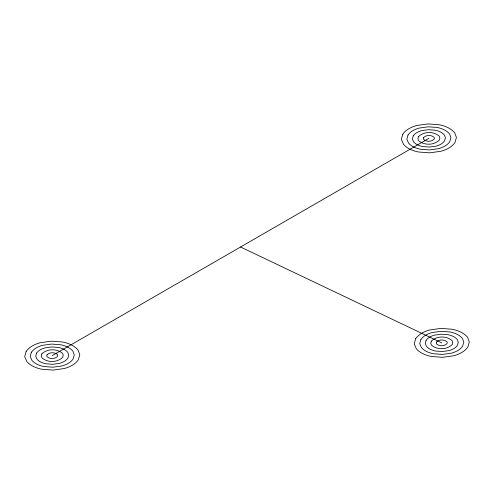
<?xml version="1.0" encoding="UTF-8"?>
<svg xmlns="http://www.w3.org/2000/svg" width="494" height="494" viewBox="0 0 494 494"><rect width="100%" height="100%" fill="white"/><g stroke="black" fill="none" stroke-linecap="round" stroke-linejoin="round"><path stroke-width="0.74" d="M52.24 355.631L428.878 138.369M240.559 247L441.76 342.861M26.17 351.425L24.7 356.532L26.806 361.528A20.149 18.259 6.2 0 0 33.413 366.492A31.56 28.603 6.2 0 0 42.021 369.265L53.154 370.086L64.14 368.543A31.56 28.603 6.2 0 0 72.365 365.214A20.149 18.259 6.2 0 0 78.318 359.836L79.787 354.729L78.089 350.042A21.396 19.39 6.2 0 0 71.074 344.769A31.56 28.603 6.2 0 0 62.466 341.99L51.333 341.169L40.347 342.719A31.56 28.603 6.2 0 0 32.122 346.041A20.149 18.259 6.2 0 0 26.17 351.425M31.381 352.265L30.208 356.353L31.894 360.348A16.123 14.61 6.2 0 0 37.18 364.319A25.25 22.878 6.2 0 0 44.065 366.536L52.969 367.196L61.756 365.961A25.25 22.878 6.2 0 0 68.339 363.3A16.123 14.61 6.2 0 0 73.1 358.996L74.279 354.908L72.921 351.16A17.117 15.512 6.2 0 0 67.308 346.936A25.25 22.878 6.2 0 0 60.422 344.719L51.512 344.065L42.725 345.3A25.25 22.878 6.2 0 0 36.148 347.961A16.123 14.61 6.2 0 0 31.381 352.265M36.599 353.105L35.716 356.174L36.982 359.169A12.091 10.954 6.2 0 0 40.946 362.145A18.933 17.16 6.2 0 0 46.109 363.812L52.79 364.306L59.379 363.374A18.933 17.16 6.2 0 0 64.313 361.38A12.091 10.954 6.2 0 0 67.888 358.156L68.771 355.087L67.752 352.278A12.838 11.634 6.2 0 0 63.541 349.11A18.933 17.16 6.2 0 0 58.378 347.449L51.697 346.955L45.108 347.881A18.933 17.16 6.2 0 0 40.168 349.876A12.091 10.954 6.2 0 0 36.599 353.105M41.811 353.945L41.224 355.989L42.07 357.989C47.634 362.824 57.502 362.664 62.67 357.31L63.263 355.266L62.584 353.395C57.014 348.443 47.041 348.542 41.811 353.945M47.029 354.791L46.732 355.81L47.152 356.81C49.937 359.224 54.871 359.15 57.458 356.47L57.749 355.452L57.415 354.513C54.63 352.037 49.641 352.086 47.029 354.791M402.808 134.164L401.338 139.271L403.444 144.267A20.149 18.259 6.2 0 0 410.051 149.231A31.56 28.603 6.2 0 0 418.659 152.01L429.792 152.831L440.778 151.281A31.56 28.603 6.2 0 0 449.003 147.959A20.149 18.259 6.2 0 0 454.955 142.575L456.425 137.468L454.727 132.781A21.396 19.39 6.2 0 0 447.712 127.508A31.56 28.603 6.2 0 0 439.104 124.735L427.971 123.914L416.985 125.457A31.56 28.603 6.2 0 0 408.76 128.786A20.149 18.259 6.2 0 0 402.808 134.164M408.019 135.004L406.846 139.092L408.532 143.087A16.123 14.61 6.2 0 0 413.818 147.064A25.25 22.878 6.2 0 0 420.703 149.281L429.607 149.935L438.394 148.7A25.25 22.878 6.2 0 0 444.977 146.039A16.123 14.61 6.2 0 0 449.738 141.735L450.917 137.647L449.559 133.899A17.117 15.512 6.2 0 0 443.945 129.681A25.25 22.878 6.2 0 0 437.06 127.464L428.15 126.804L419.363 128.039A25.25 22.878 6.2 0 0 412.786 130.7A16.123 14.61 6.2 0 0 408.019 135.004M413.237 135.844L412.354 138.913L413.62 141.908A12.091 10.954 6.2 0 0 417.584 144.89A18.933 17.16 6.2 0 0 422.747 146.551L429.428 147.045L436.017 146.119A18.933 17.16 6.2 0 0 440.951 144.125A12.091 10.954 6.2 0 0 444.526 140.895L445.409 137.826L444.39 135.016A12.838 11.634 6.2 0 0 440.179 131.855A18.933 17.16 6.2 0 0 435.016 130.188L428.335 129.694L421.746 130.626A18.933 17.16 6.2 0 0 416.806 132.62A12.091 10.954 6.2 0 0 413.237 135.844M418.449 136.69L417.862 138.734L418.708 140.728C424.272 145.569 434.14 145.409 439.308 140.055L439.901 138.011L439.222 136.134C433.652 131.182 423.679 131.281 418.449 136.69M423.667 137.53L423.37 138.548L423.796 139.549C426.575 141.969 431.509 141.889 434.096 139.209L434.387 138.19L434.053 137.252C431.268 134.776 426.279 134.825 423.667 137.53M415.682 338.656L414.213 343.762L416.319 348.758A20.149 18.259 6.2 0 0 422.926 353.723A31.56 28.603 6.2 0 0 431.534 356.495L442.667 357.316L453.653 355.773A31.56 28.603 6.2 0 0 461.878 352.444A20.149 18.259 6.2 0 0 467.83 347.066L469.3 341.959L467.602 337.272A21.396 19.39 6.2 0 0 460.587 331.999A31.56 28.603 6.2 0 0 451.979 329.226L440.846 328.399L429.86 329.949A31.56 28.603 6.2 0 0 421.635 333.271A20.149 18.259 6.2 0 0 415.682 338.656M420.9 339.495L419.721 343.583L421.407 347.578A16.123 14.61 6.2 0 0 426.693 351.549A25.25 22.878 6.2 0 0 433.578 353.766L442.488 354.426L451.275 353.191A25.25 22.878 6.2 0 0 457.852 350.53A16.123 14.61 6.2 0 0 462.619 346.226L463.792 342.138L462.433 338.39A17.117 15.512 6.2 0 0 456.82 334.166A25.25 22.878 6.2 0 0 449.935 331.949L441.031 331.295L432.244 332.53A25.25 22.878 6.2 0 0 425.661 335.191A16.123 14.61 6.2 0 0 420.9 339.495M426.112 340.335L425.229 343.404L426.495 346.399A12.091 10.954 6.2 0 0 430.459 349.375A18.933 17.16 6.2 0 0 435.622 351.043L442.303 351.537L448.892 350.604A18.933 17.16 6.2 0 0 453.832 348.61A12.091 10.954 6.2 0 0 457.401 345.386L458.284 342.317L457.265 339.508A12.838 11.634 6.2 0 0 453.054 336.34A18.933 17.16 6.2 0 0 447.891 334.679L441.21 334.185L434.621 335.111A18.933 17.16 6.2 0 0 429.687 337.106A12.091 10.954 6.2 0 0 426.112 340.335M431.33 341.175L430.737 343.219L431.583 345.22C437.147 350.055 447.014 349.894 452.189 344.54L452.776 342.496L452.096 340.625C446.527 335.673 436.554 335.772 431.33 341.175M436.542 342.021L436.251 343.04L436.671 344.04C439.456 346.455 444.384 346.38 446.971 343.701L447.268 342.682L446.928 341.743C444.143 339.267 439.154 339.316 436.542 342.021"/></g></svg>
